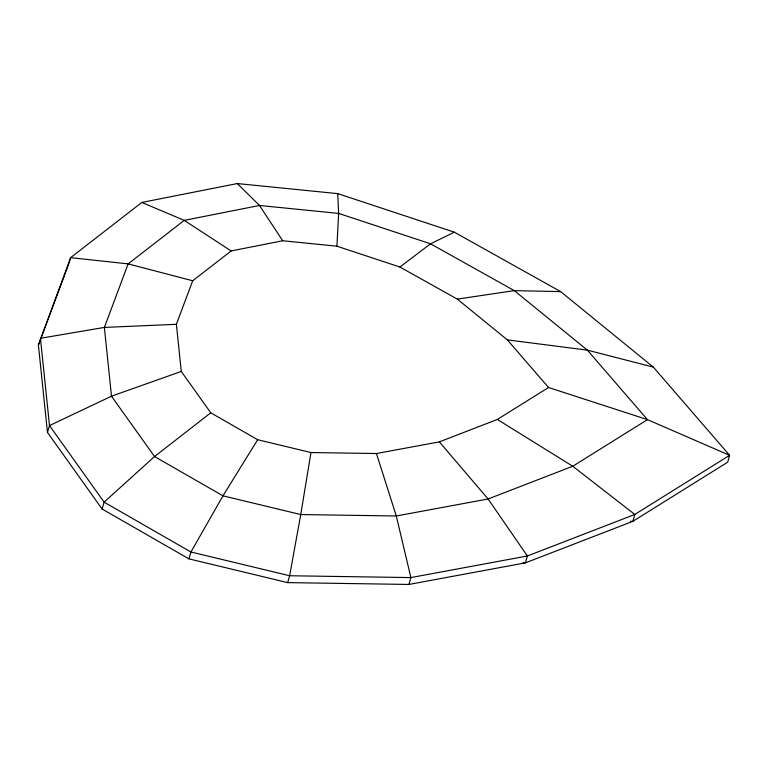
<?xml version="1.0" encoding="UTF-8"?>
<svg xmlns="http://www.w3.org/2000/svg" width="768" height="768" viewBox="0 0 768 768"><rect width="100%" height="100%" fill="white"/><g stroke="black" fill="none" stroke-linecap="round" stroke-linejoin="round"><path stroke-width="1.15" d="M336.922 246.192L282.691 240.758L231.13 250.954L192.682 280.781L176.39 324.307L104.371 327.418L40.435 338.285L49.498 425.568L104.112 502.147L190.944 552L289.642 575.75L410.89 577.584L527.386 555.984L634.81 514.454L729.6 455.318L647.462 419.635L548.544 387.504L507.36 339.888L457.306 299.107L399.898 267.014L336.922 246.192L338.64 213.408L337.718 193.622L237.302 183.552L141.811 202.445L70.618 257.664L38.4 345.101L47.462 432.403L102.086 509.002L188.938 558.864L287.654 582.614L408.922 584.448L525.446 562.848L632.89 521.318L727.699 462.154L729.6 455.318L653.338 367.123L560.64 291.61L454.339 232.186L337.718 193.622M548.544 387.504L497.347 419.443L439.344 441.869L376.435 453.533L310.963 452.544L300.749 514.55L289.642 575.75L287.654 582.614M408.922 584.448L410.89 577.584L396.298 515.99L376.435 453.533M188.938 558.864L190.944 552L222.97 495.83L257.664 439.718L310.963 452.544M102.086 509.002L104.112 502.147L154.541 456.547L210.768 412.8L257.664 439.718M47.462 432.403L49.498 425.568L111.504 396.192L181.277 371.443L210.768 412.8M68.928 263.338L70.618 257.664L128.15 263.885L192.682 280.781M38.4 345.101L68.592 264.47M399.898 267.014L430.541 243.802L454.339 232.186M457.306 299.107L514.31 290.63L560.64 291.61M630.509 521.338L632.89 521.318L634.81 514.454L572.755 466.253L497.347 419.443M507.36 339.888L587.366 350.141L653.338 367.123M523.066 562.493L525.446 562.848L527.386 555.984L488.102 498.979L439.344 441.869M141.811 202.445L184.253 220.368L231.13 250.954M237.302 183.552L259.507 205.478L282.691 240.758M176.39 324.307L181.277 371.443M128.15 263.885L104.371 327.418L111.504 396.192L154.541 456.547L222.97 495.83L300.749 514.55L396.298 515.99L488.102 498.979L572.755 466.253L647.462 419.635L587.366 350.141L514.31 290.63L430.541 243.802L338.64 213.408L259.507 205.478L184.253 220.368L128.15 263.885"/></g></svg>
